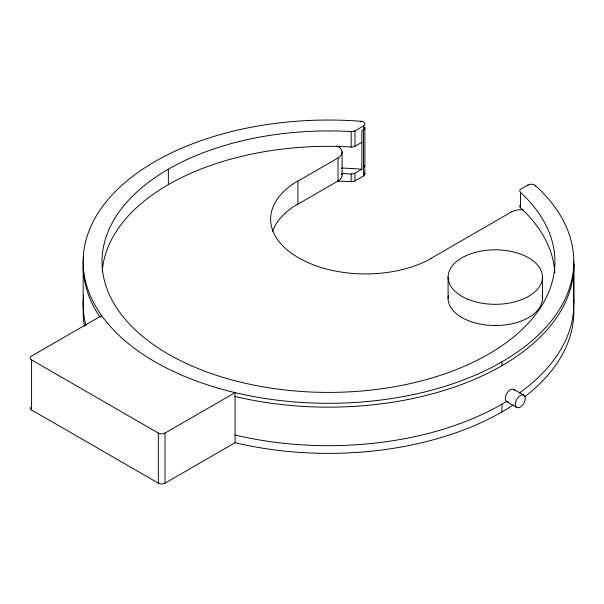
<?xml version="1.0" encoding="UTF-8"?>
<svg xmlns="http://www.w3.org/2000/svg" width="604" height="604" viewBox="0 0 604 604"><rect width="100%" height="100%" fill="white"/><g stroke="black" fill="none" stroke-linecap="round" stroke-linejoin="round"><path stroke-width="0.91" d="M342.068 174.752L342.068 151.71M364.876 173.997L364.876 168.856M364.876 166.289L364.876 127.769M573.785 305.737L573.785 264.091L573.785 302.612M520.459 192.336A226.447 130.743 0 0 1 403.819 384.959A226.447 130.743 0 0 1 103.639 277.236A226.447 130.743 0 0 1 351.181 131.589A4.719 2.726 0 0 0 354.993 130.804L363.495 125.896A4.719 2.726 0 0 0 364.627 123.095A4.719 2.726 0 0 0 360.784 121.268A245.322 141.638 0 0 0 84.417 275.99A245.322 141.638 0 0 0 409.051 395.446A245.322 141.638 0 0 0 535.28 185.473A4.719 2.726 0 0 0 527.964 185.013L521.124 188.961A4.719 2.726 0 0 0 520.459 192.336L520.459 207.746A226.447 130.743 0 0 1 554.812 272.865M102.235 271.528A226.447 130.743 0 0 1 351.181 146.998A4.719 2.726 0 0 0 354.993 146.213L361.841 142.257M336.805 145.911A14.134 8.162 0 0 1 338.029 157.991L297.893 181.14L297.893 204.175L338.006 181.019A14.134 8.162 0 0 0 341.705 173.423M341.834 173.529A226.447 130.743 0 0 1 351.181 173.96A4.719 2.726 0 0 0 354.993 173.174L361.841 169.226L361.841 130.706L363.495 129.747A4.719 2.726 0 0 0 364.627 126.946M338.089 181.125A226.447 130.743 0 0 1 351.181 181.661A4.719 2.726 0 0 0 354.993 180.883L363.495 175.968A4.719 2.726 0 0 0 364.627 173.167M431.331 258.18L511.195 212.064M101.638 316.322L101.638 315.598L31.582 356.043A4.719 2.726 0 0 0 31.582 359.893L158.346 433.083A4.719 2.726 0 0 0 165.02 433.083L235.077 392.638L235.077 442.709L165.02 483.155A4.719 2.726 0 0 1 158.346 483.155L31.582 409.973A4.719 2.726 0 0 1 30.419 407.217M513.823 389.399L523.834 395.175A7.074 4.085 -60 0 1 521.592 406.137A7.074 4.085 -60 0 1 515.461 402.596A7.074 4.085 -60 0 1 523.834 395.175M506.748 401.652L516.76 407.428M542.452 277.077L542.452 298.3M535.28 185.473L535.28 186.198M527.964 185.013L527.964 185.738M501.947 361.819L501.947 365.669M501.947 404.189L501.947 411.898M448.1 277.077L448.1 298.3M363.495 125.896L363.495 175.968M360.784 121.268L360.784 121.993M354.993 130.804L354.993 146.213M354.993 173.174L354.993 180.883M351.181 131.589L351.181 146.998M351.181 173.96L351.181 181.661M338.006 157.976L338.006 181.019M168.357 169.226L168.357 184.628M165.02 433.083L165.02 483.155M158.346 433.083L158.346 483.155M83.178 267.383L83.178 305.903M31.582 359.893L31.582 409.973M573.649 306.749A245.322 141.638 0 0 1 524.521 396.888M513.158 404.974A245.322 141.638 0 0 1 235.077 442.709M84.439 326.205A245.322 141.638 0 0 1 83.654 302.778M573.649 299.04A245.322 141.638 0 0 1 519.327 393.03M506.854 401.283A245.322 141.638 0 0 1 235.077 435.008M86.025 325.639A245.322 141.638 0 0 1 83.654 295.077M573.694 261.419A245.322 141.638 0 0 1 234.662 396.39M100.075 317.198A245.322 141.638 0 0 1 83.654 256.557M341.426 168.063A235.885 136.187 0 0 1 361.841 169.226M364.627 165.466A4.719 2.726 0 0 1 363.495 168.267M508.538 401.947A7.074 4.085 -60 0 1 506.628 393.702A7.074 4.085 -60 0 1 514.842 390.494M272.51 231.37A93.998 54.269 0 0 1 297.719 204.077M297.719 181.041A93.998 54.269 0 0 0 298.58 257.78A93.998 54.269 0 0 0 431.505 258.278M511.165 212.049A14.126 8.154 0 0 1 523.162 209.792M542.203 295.484A47.18 27.24 0 0 1 495.272 325.533A47.18 27.24 0 0 1 448.349 295.484M520.459 207.746A4.719 2.726 0 0 1 520.421 204.892M467.594 299.131A47.18 27.24 0 0 0 542.203 279.894A47.18 27.24 0 0 0 476.035 252.208A47.18 27.24 0 0 0 467.594 299.131"/></g></svg>
